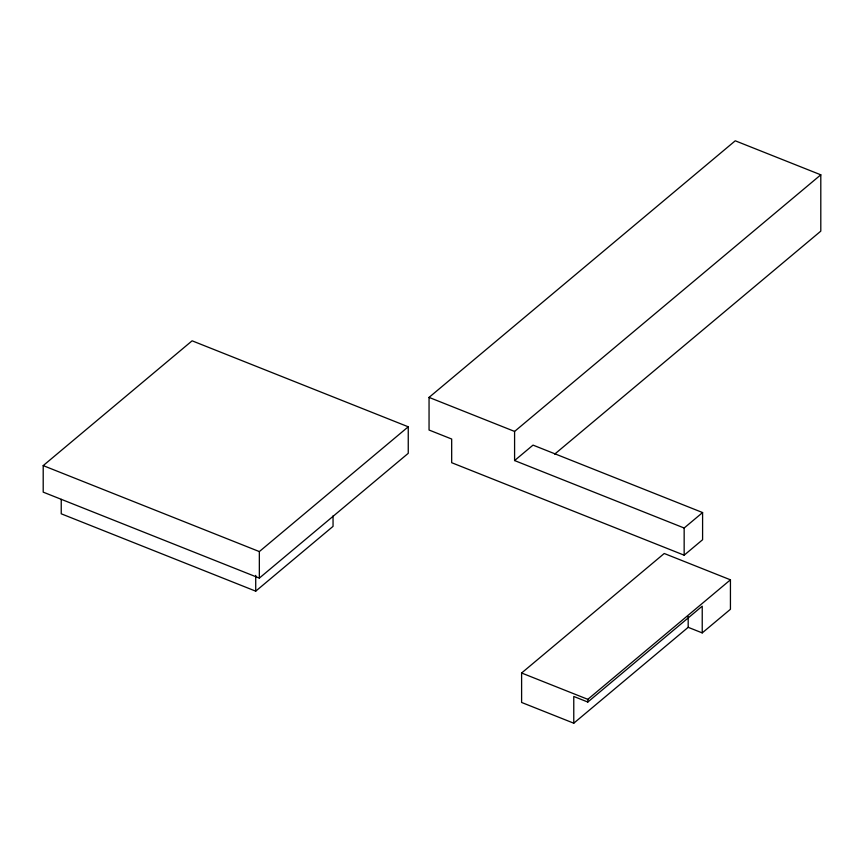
<?xml version="1.0" encoding="UTF-8"?>
<svg xmlns="http://www.w3.org/2000/svg" width="864" height="864" viewBox="0 0 864 864"><rect width="100%" height="100%" fill="white"/><g stroke="black" fill="none" stroke-linecap="round" stroke-linejoin="round"><path stroke-width="1.3" d="M43.2 465.61L192.11 340.816L408.251 426.794L408.251 453.319L259.34 578.102L43.2 492.134L43.2 465.61L259.34 551.578L408.251 426.794M702.594 512.557L684.158 528.012L514.588 460.555L533.023 445.111L702.594 512.557L702.594 539.73L684.158 555.185L451.678 462.704L451.678 439.031L429.052 430.024L429.052 397.397L735.253 140.8L820.8 174.82L820.8 231.131L554.688 454.129M61.236 499.327L61.236 513.799L255.722 591.16L333.05 526.36L333.05 515.84M514.588 460.555L514.588 431.428L820.8 174.82M521.608 673.002L664.232 553.489L730.436 579.82L730.436 609.271L702.227 632.902L688.187 627.318L573.772 723.2L521.608 702.454L521.608 673.002L587.812 699.332L730.436 579.82M573.772 723.2L573.772 696.46L587.812 702.054L702.227 606.161L702.227 632.902M429.052 397.397L514.588 431.428M688.187 616.626L688.187 627.318M684.158 528.012L684.158 555.185M587.812 699.332L587.812 702.054M259.34 551.578L259.34 578.102M255.722 575.381L255.722 591.16"/></g></svg>
